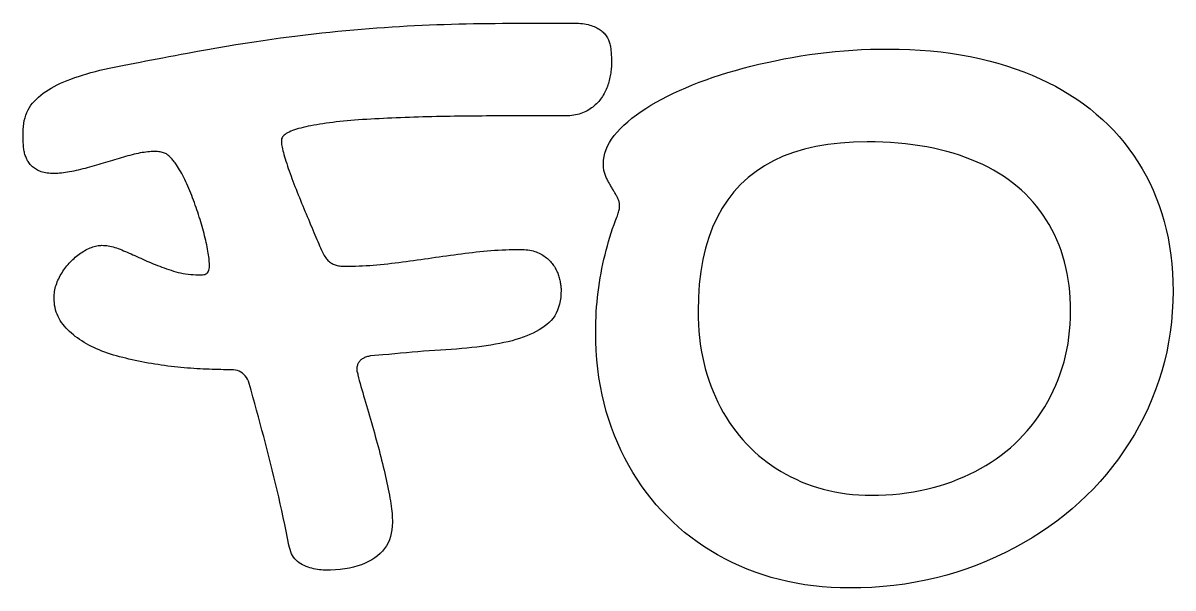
# Model space of a CAD drawing. Header units: millimetres. Extents: x 0 to 54.3, y 0.2 to 27.6.
# Drawn here: x 0.039 to 4.058, y 22.721 to 24.694 of the extents above; entities that cross this region are included whole.
import ezdxf

# ---------------------------------------------------------------- set-up
doc = ezdxf.new("R2010")
doc.units = ezdxf.units.MM

msp = doc.modelspace()

# ---------------------------------------------------------------- linework, layer by layer
for points in [[(0.4983, 24.2456), (0.4926, 24.2455), (0.4867, 24.2453), (0.4807, 24.2449), (0.4746, 24.2443), (0.4683, 24.2436), (0.4618, 24.2427), (0.4552, 24.2417), (0.4485, 24.2405), (0.4416, 24.2391), (0.4345, 24.2376), (0.4273, 24.2359), (0.42, 24.234), (0.4125, 24.2321), (0.405, 24.2301), (0.3975, 24.228), (0.3899, 24.2259), (0.3823, 24.2238), (0.3746, 24.2216), (0.3668, 24.2193), (0.359, 24.217), (0.3512, 24.2147), (0.3433, 24.2123), (0.3354, 24.2098), (0.3274, 24.2073), (0.3194, 24.2048), (0.3114, 24.2024), (0.3034, 24.2), (0.2954, 24.1976), (0.2875, 24.1953), (0.2795, 24.1931), (0.2716, 24.1909), (0.2637, 24.1887), (0.2558, 24.1866), (0.2479, 24.1846), (0.24, 24.1826), (0.2321, 24.1806), (0.2243, 24.1788), (0.2167, 24.1771), (0.2091, 24.1756), (0.2018, 24.1742), (0.1945, 24.173), (0.1874, 24.1719), (0.1804, 24.1711), (0.1736, 24.1703), (0.1669, 24.1698), (0.1603, 24.1694), (0.1538, 24.1691), (0.1475, 24.169), (0.1411, 24.1691), (0.135, 24.1694), (0.129, 24.1699), (0.1233, 24.1705), (0.1178, 24.1714), (0.1126, 24.1724), (0.1076, 24.1736), (0.1028, 24.175), (0.0983, 24.1766), (0.094, 24.1783), (0.0899, 24.1803), (0.0861, 24.1824), (0.0825, 24.1847), (0.079, 24.1871), (0.0757, 24.1896), (0.0726, 24.1922), (0.0696, 24.1949), (0.0668, 24.1978), (0.0641, 24.2007), (0.0616, 24.2038), (0.0592, 24.2069), (0.0571, 24.2102), (0.055, 24.2136), (0.0532, 24.2171), (0.0515, 24.2207), (0.0499, 24.2243), (0.0484, 24.228), (0.047, 24.2318), (0.0458, 24.2355), (0.0447, 24.2394), (0.0437, 24.2433), (0.0429, 24.2472), (0.0422, 24.2512), (0.0416, 24.2552), (0.0411, 24.2593), (0.0407, 24.2634), (0.0404, 24.2676), (0.0402, 24.2717), (0.0399, 24.2758), (0.0397, 24.2798), (0.0395, 24.2839), (0.0394, 24.2879), (0.0392, 24.2919), (0.0391, 24.2959), (0.039, 24.2998), (0.039, 24.3037), (0.039, 24.3076), (0.0389, 24.3115), (0.0392, 24.3226), (0.0401, 24.3334), (0.0414, 24.3438), (0.0434, 24.3538), (0.0459, 24.3635), (0.049, 24.3729), (0.0526, 24.3819), (0.0567, 24.3906), (0.0615, 24.399), (0.0668, 24.4069), (0.0726, 24.4146), (0.079, 24.4219), (0.0859, 24.4289), (0.0933, 24.4358), (0.1012, 24.4424), (0.1096, 24.4489), (0.1184, 24.4552), (0.1277, 24.4613), (0.1376, 24.4672), (0.1478, 24.4729), (0.1586, 24.4785), (0.1699, 24.4838), (0.1816, 24.489), (0.1938, 24.494), (0.2065, 24.4988), (0.2196, 24.5035), (0.2332, 24.5081), (0.2472, 24.5126), (0.2616, 24.5169), (0.2764, 24.5211), (0.2917, 24.5252), (0.3074, 24.5292), (0.3235, 24.5331), (0.3401, 24.5368), (0.3571, 24.5404), (0.3746, 24.5438), (0.3924, 24.5473), (0.4106, 24.5508), (0.4293, 24.5544), (0.4483, 24.558), (0.4676, 24.5617), (0.4874, 24.5654), (0.5076, 24.5693), (0.5281, 24.5731), (0.549, 24.5771), (0.5703, 24.5811), (0.592, 24.5851), (0.614, 24.5893), (0.6488, 24.5957), (0.6831, 24.6018), (0.7168, 24.6077), (0.7501, 24.6134), (0.7828, 24.6188), (0.815, 24.624), (0.8467, 24.6289), (0.878, 24.6336), (0.9087, 24.638), (0.9389, 24.6422), (0.9686, 24.6461), (0.9977, 24.6498), (1.0266, 24.6533), (1.0552, 24.6566), (1.0835, 24.6597), (1.1117, 24.6627), (1.1396, 24.6656), (1.1673, 24.6683), (1.1948, 24.6708), (1.2221, 24.6731), (1.2491, 24.6753), (1.2759, 24.6774), (1.3025, 24.6792), (1.3289, 24.6809), (1.3551, 24.6825), (1.3813, 24.684), (1.4073, 24.6853), (1.4333, 24.6866), (1.4592, 24.6877), (1.4849, 24.6887), (1.5106, 24.6896), (1.5363, 24.6904), (1.5618, 24.6911), (1.5872, 24.6917), (1.6126, 24.6922), (1.6378, 24.6925), (1.6632, 24.6928), (1.6887, 24.6931), (1.7145, 24.6933), (1.7405, 24.6935), (1.7667, 24.6937), (1.7932, 24.6939), (1.8199, 24.694), (1.8468, 24.6941), (1.8739, 24.6942), (1.9012, 24.6943), (1.9288, 24.6943), (1.9566, 24.6943), (1.9647, 24.6942), (1.9726, 24.694), (1.9801, 24.6935), (1.9874, 24.6929), (1.9944, 24.6921), (2.0011, 24.6912), (2.0074, 24.6901), (2.0135, 24.6888), (2.0193, 24.6873), (2.0248, 24.6856), (2.03, 24.6838), (2.0349, 24.6818), (2.0395, 24.6797), (2.044, 24.6775), (2.0482, 24.6752), (2.0522, 24.6727), (2.056, 24.6702), (2.0596, 24.6676), (2.063, 24.6649), (2.0662, 24.6621), (2.0691, 24.6591), (2.0719, 24.6561), (2.0744, 24.653), (2.0767, 24.6498), (2.0789, 24.6465), (2.0809, 24.6431), (2.0827, 24.6397), (2.0845, 24.6361), (2.086, 24.6325), (2.0874, 24.6289), (2.0887, 24.6251), (2.0898, 24.6213), (2.0908, 24.6174), (2.0916, 24.6134), (2.0922, 24.6094), (2.0928, 24.6053), (2.0932, 24.6011), (2.0936, 24.597), (2.0939, 24.5928), (2.0942, 24.5887), (2.0945, 24.5845), (2.0948, 24.5803), (2.095, 24.5762), (2.0951, 24.572), (2.0953, 24.5679), (2.0954, 24.5637), (2.0954, 24.5596), (2.0954, 24.5554), (2.0954, 24.5506), (2.0952, 24.5458), (2.0949, 24.5409), (2.0945, 24.5359), (2.094, 24.5309), (2.0934, 24.5258), (2.0927, 24.5207), (2.0919, 24.5155), (2.0909, 24.5102), (2.0899, 24.5048), (2.0887, 24.4995), (2.0874, 24.494), (2.086, 24.4885), (2.0845, 24.4832), (2.0827, 24.4779), (2.0809, 24.4726), (2.0789, 24.4675), (2.0767, 24.4624), (2.0744, 24.4574), (2.072, 24.4524), (2.0694, 24.4476), (2.0666, 24.4428), (2.0638, 24.4381), (2.0607, 24.4335), (2.0575, 24.4289), (2.0541, 24.4245), (2.0506, 24.4203), (2.0469, 24.4161), (2.043, 24.4122), (2.0389, 24.4083), (2.0347, 24.4046), (2.0302, 24.401), (2.0257, 24.3976), (2.0209, 24.3943), (2.016, 24.3911), (2.0109, 24.3881), (2.0056, 24.3852), (2.0001, 24.3826), (1.9944, 24.3803), (1.9886, 24.3782), (1.9826, 24.3763), (1.9764, 24.3747), (1.97, 24.3733), (1.9634, 24.3722), (1.9566, 24.3714), (1.9497, 24.3707), (1.9425, 24.3704), (1.9352, 24.3702), (1.7927, 24.3702), (1.7784, 24.3702), (1.764, 24.3702), (1.7493, 24.3702), (1.7346, 24.3701), (1.7197, 24.3701), (1.7046, 24.37), (1.6894, 24.3699), (1.674, 24.3699), (1.6585, 24.3697), (1.6429, 24.3696), (1.6271, 24.3695), (1.6111, 24.3694), (1.5951, 24.3692), (1.5791, 24.369), (1.5632, 24.3688), (1.5472, 24.3686), (1.5313, 24.3683), (1.5154, 24.368), (1.4996, 24.3677), (1.4837, 24.3674), (1.4679, 24.367), (1.4521, 24.3666), (1.4364, 24.3662), (1.4206, 24.3658), (1.4049, 24.3653), (1.3894, 24.3648), (1.3739, 24.3643), (1.3586, 24.3637), (1.3434, 24.3631), (1.3283, 24.3625), (1.3132, 24.3618), (1.2984, 24.361), (1.2836, 24.3603), (1.2689, 24.3595), (1.2543, 24.3587), (1.2399, 24.3578), (1.2256, 24.3569), (1.2117, 24.3559), (1.1979, 24.3548), (1.1845, 24.3537), (1.1713, 24.3526), (1.1584, 24.3513), (1.1458, 24.35), (1.1335, 24.3487), (1.1214, 24.3473), (1.1096, 24.3458), (1.098, 24.3443), (1.0868, 24.3426), (1.0758, 24.341), (1.0653, 24.3393), (1.0551, 24.3375), (1.0453, 24.3356), (1.0359, 24.3337), (1.0269, 24.3317), (1.0183, 24.3297), (1.01, 24.3276), (1.0021, 24.3255), (0.9947, 24.3232), (0.9875, 24.321), (0.9808, 24.3186), (0.9746, 24.3162), (0.9689, 24.3137), (0.9637, 24.311), (0.9591, 24.3083), (0.955, 24.3055), (0.9515, 24.3026), (0.9485, 24.2996), (0.946, 24.2965), (0.9441, 24.2932), (0.9427, 24.2899), (0.9419, 24.2865), (0.9417, 24.283), (0.9418, 24.2792), (0.9421, 24.2751), (0.9427, 24.2705), (0.9434, 24.2656), (0.9444, 24.2603), (0.9457, 24.2545), (0.9471, 24.2484), (0.9488, 24.2419), (0.9507, 24.2349), (0.9528, 24.2276), (0.9551, 24.2199), (0.9577, 24.2118), (0.9604, 24.2034), (0.9632, 24.1949), (0.9661, 24.1864), (0.9692, 24.1777), (0.9723, 24.1688), (0.9755, 24.1599), (0.9788, 24.1509), (0.9822, 24.1417), (0.9857, 24.1325), (0.9893, 24.1231), (0.993, 24.1136), (0.9969, 24.1041), (1.0007, 24.0944), (1.0046, 24.0848), (1.0085, 24.0752), (1.0124, 24.0657), (1.0163, 24.0561), (1.0202, 24.0466), (1.0242, 24.0372), (1.0281, 24.0277), (1.0321, 24.0183), (1.0361, 24.0089), (1.04, 23.9995), (1.044, 23.9901), (1.048, 23.9809), (1.0518, 23.9719), (1.0556, 23.9632), (1.0592, 23.9548), (1.0627, 23.9466), (1.0661, 23.9387), (1.0694, 23.931), (1.0725, 23.9236), (1.0756, 23.9165), (1.0785, 23.9096), (1.0814, 23.903), (1.0841, 23.8966), (1.0865, 23.8917), (1.0889, 23.8871), (1.0914, 23.8827), (1.094, 23.8786), (1.0966, 23.8748), (1.0992, 23.8713), (1.1019, 23.868), (1.1047, 23.865), (1.1075, 23.8622), (1.1103, 23.8598), (1.1132, 23.8576), (1.1161, 23.8557), (1.1192, 23.854), (1.1224, 23.8524), (1.1258, 23.851), (1.1294, 23.8497), (1.1332, 23.8486), (1.1371, 23.8477), (1.1412, 23.8469), (1.1454, 23.8462), (1.1499, 23.8457), (1.1545, 23.8453), (1.1593, 23.8451), (1.1642, 23.845), (1.1764, 23.8451), (1.1887, 23.8452), (1.2009, 23.8456), (1.2133, 23.846), (1.2257, 23.8465), (1.2381, 23.8472), (1.2506, 23.848), (1.2631, 23.849), (1.2757, 23.85), (1.2884, 23.8512), (1.301, 23.8525), (1.3138, 23.8539), (1.3266, 23.8554), (1.3393, 23.8569), (1.3521, 23.8585), (1.3649, 23.8601), (1.3777, 23.8618), (1.3906, 23.8635), (1.4034, 23.8652), (1.4163, 23.867), (1.4291, 23.8688), (1.442, 23.8706), (1.4549, 23.8725), (1.4678, 23.8744), (1.4807, 23.8763), (1.4936, 23.8782), (1.5065, 23.88), (1.5194, 23.8818), (1.5323, 23.8836), (1.5453, 23.8853), (1.5582, 23.887), (1.5711, 23.8886), (1.584, 23.8902), (1.5969, 23.8918), (1.6098, 23.8933), (1.6227, 23.8949), (1.6356, 23.8963), (1.6485, 23.8976), (1.6614, 23.8987), (1.6742, 23.8998), (1.6871, 23.9007), (1.6999, 23.9015), (1.7128, 23.9022), (1.7256, 23.9028), (1.7384, 23.9032), (1.7512, 23.9035), (1.764, 23.9037), (1.7767, 23.9038), (1.7837, 23.9036), (1.7905, 23.9033), (1.7971, 23.9028), (1.8035, 23.9021), (1.8097, 23.9011), (1.8157, 23.9), (1.8214, 23.8986), (1.827, 23.897), (1.8323, 23.8952), (1.8374, 23.8932), (1.8423, 23.891), (1.847, 23.8886), (1.8516, 23.886), (1.8559, 23.8834), (1.8601, 23.8806), (1.8642, 23.8777), (1.868, 23.8748), (1.8718, 23.8717), (1.8753, 23.8685), (1.8787, 23.8653), (1.8819, 23.8619), (1.885, 23.8584), (1.8879, 23.8549), (1.8907, 23.8512), (1.8933, 23.8475), (1.8957, 23.8437), (1.8981, 23.8399), (1.9003, 23.8361), (1.9023, 23.8322), (1.9042, 23.8283), (1.906, 23.8244), (1.9077, 23.8204), (1.9092, 23.8163), (1.9106, 23.8123), (1.9118, 23.8082), (1.9129, 23.804), (1.9139, 23.7999), (1.9148, 23.7959), (1.9157, 23.792), (1.9164, 23.7882), (1.917, 23.7845), (1.9176, 23.7809), (1.9181, 23.7774), (1.9185, 23.774), (1.9188, 23.7707), (1.919, 23.7674), (1.9191, 23.7643), (1.9192, 23.7613), (1.9188, 23.7482), (1.9178, 23.7357), (1.916, 23.7238), (1.9136, 23.7123), (1.9105, 23.7015), (1.9067, 23.6912), (1.9022, 23.6815), (1.897, 23.6723), (1.8911, 23.6637), (1.8845, 23.6556), (1.8773, 23.6481), (1.8693, 23.6411), (1.8607, 23.6346), (1.8517, 23.6283), (1.8422, 23.6224), (1.8321, 23.6167), (1.8216, 23.6113), (1.8105, 23.6062), (1.799, 23.6014), (1.787, 23.5968), (1.7745, 23.5926), (1.7615, 23.5886), (1.748, 23.5849), (1.734, 23.5815), (1.7196, 23.5783), (1.7047, 23.5753), (1.6895, 23.5725), (1.6739, 23.5698), (1.658, 23.5673), (1.6416, 23.565), (1.6249, 23.5629), (1.6078, 23.5609), (1.5903, 23.5591), (1.5724, 23.5575), (1.5541, 23.556), (1.5355, 23.5548), (1.5165, 23.5535), (1.4974, 23.5522), (1.4781, 23.5509), (1.4586, 23.5494), (1.4389, 23.5479), (1.4191, 23.5463), (1.399, 23.5446), (1.3788, 23.5429), (1.3584, 23.5411), (1.3377, 23.5392), (1.317, 23.5372), (1.296, 23.5352), (1.2532, 23.5316), (1.2495, 23.531), (1.2458, 23.5302), (1.2423, 23.5293), (1.239, 23.5283), (1.2358, 23.5271), (1.2328, 23.5258), (1.2299, 23.5244), (1.2271, 23.5229), (1.2245, 23.5213), (1.2221, 23.5195), (1.2198, 23.5176), (1.2176, 23.5156), (1.2156, 23.5135), (1.2138, 23.5112), (1.2122, 23.5089), (1.2107, 23.5065), (1.2094, 23.504), (1.2083, 23.5014), (1.2073, 23.4986), (1.2066, 23.4958), (1.206, 23.4929), (1.2055, 23.4899), (1.2053, 23.4868), (1.2052, 23.4836), (1.2052, 23.4827), (1.2052, 23.4818), (1.2053, 23.481), (1.2054, 23.4802), (1.2055, 23.4794), (1.2056, 23.4787), (1.2058, 23.4779), (1.206, 23.4772), (1.2062, 23.4765), (1.2064, 23.4759), (1.2067, 23.4753), (1.207, 23.4746), (1.2072, 23.474), (1.2075, 23.4734), (1.2077, 23.4728), (1.2079, 23.4721), (1.2081, 23.4714), (1.2083, 23.4706), (1.2084, 23.4699), (1.2085, 23.4691), (1.2086, 23.4683), (1.2087, 23.4675), (1.2087, 23.4666), (1.2087, 23.4657), (1.2114, 23.4559), (1.2142, 23.4458), (1.2171, 23.4355), (1.22, 23.4251), (1.223, 23.4145), (1.2261, 23.4037), (1.2292, 23.3927), (1.2325, 23.3815), (1.2358, 23.3701), (1.2392, 23.3585), (1.2426, 23.3468), (1.2461, 23.3349), (1.2497, 23.3229), (1.2532, 23.3109), (1.2566, 23.2989), (1.2601, 23.2869), (1.2635, 23.2749), (1.2668, 23.263), (1.2701, 23.2511), (1.2734, 23.2391), (1.2767, 23.2272), (1.2799, 23.2153), (1.2831, 23.2034), (1.2862, 23.1915), (1.2893, 23.1797), (1.2922, 23.168), (1.2951, 23.1564), (1.298, 23.1449), (1.3007, 23.1334), (1.3033, 23.1221), (1.3059, 23.1109), (1.3083, 23.0998), (1.3107, 23.0887), (1.313, 23.0778), (1.3152, 23.067), (1.3173, 23.0562), (1.3193, 23.0457), (1.3212, 23.0355), (1.3228, 23.0256), (1.3243, 23.0161), (1.3256, 23.0068), (1.3267, 22.9979), (1.3276, 22.9893), (1.3284, 22.9811), (1.329, 22.9731), (1.3295, 22.9655), (1.3297, 22.9582), (1.3298, 22.9512), (1.3294, 22.9378), (1.3281, 22.925), (1.326, 22.9127), (1.323, 22.9009), (1.3191, 22.8897), (1.3145, 22.8791), (1.3089, 22.869), (1.3025, 22.8594), (1.2953, 22.8504), (1.2872, 22.8419), (1.2782, 22.8339), (1.2684, 22.8265), (1.2578, 22.8197), (1.2465, 22.8135), (1.2345, 22.8078), (1.2218, 22.8028), (1.2084, 22.7984), (1.1943, 22.7945), (1.1794, 22.7912), (1.1639, 22.7886), (1.1477, 22.7865), (1.1308, 22.785), (1.1131, 22.7841), (1.0948, 22.7838), (1.088, 22.7839), (1.0812, 22.7843), (1.0745, 22.785), (1.0678, 22.7859), (1.0611, 22.7871), (1.0545, 22.7885), (1.0479, 22.7902), (1.0414, 22.7921), (1.0349, 22.7943), (1.0284, 22.7968), (1.0219, 22.7995), (1.0155, 22.8025), (1.0094, 22.8058), (1.0036, 22.8096), (0.9982, 22.8138), (0.9933, 22.8184), (0.9887, 22.8235), (0.9846, 22.829), (0.9809, 22.8349), (0.9776, 22.8413), (0.9747, 22.8481), (0.9721, 22.8553), (0.9701, 22.863), (0.9684, 22.8711), (0.9636, 22.8953), (0.9587, 22.9195), (0.9537, 22.9437), (0.9486, 22.9677), (0.9434, 22.9916), (0.9381, 23.0155), (0.9327, 23.0393), (0.9272, 23.063), (0.9216, 23.0866), (0.9159, 23.1101), (0.9102, 23.1335), (0.9043, 23.1568), (0.8983, 23.1801), (0.8923, 23.2034), (0.8862, 23.2267), (0.8801, 23.2499), (0.874, 23.2731), (0.8678, 23.2964), (0.8615, 23.3196), (0.8552, 23.3428), (0.8488, 23.366), (0.8424, 23.3892), (0.836, 23.4123), (0.8295, 23.4355), (0.8266, 23.4432), (0.8233, 23.4502), (0.8196, 23.4565), (0.8154, 23.4622), (0.8109, 23.4672), (0.8059, 23.4715), (0.8005, 23.4752), (0.7947, 23.4782), (0.7884, 23.4805), (0.7818, 23.4822), (0.7747, 23.4832), (0.7672, 23.4836), (0.7582, 23.4836), (0.749, 23.4837), (0.7396, 23.4838), (0.7301, 23.4839), (0.7203, 23.4842), (0.7104, 23.4844), (0.7003, 23.4848), (0.69, 23.4851), (0.6795, 23.4856), (0.6689, 23.486), (0.658, 23.4865), (0.647, 23.4871), (0.6358, 23.4878), (0.6247, 23.4885), (0.6134, 23.4893), (0.6022, 23.4903), (0.5909, 23.4913), (0.5795, 23.4925), (0.5682, 23.4937), (0.5568, 23.495), (0.5453, 23.4965), (0.5338, 23.498), (0.5223, 23.4996), (0.5108, 23.5014), (0.4992, 23.5032), (0.4878, 23.5051), (0.4763, 23.5071), (0.465, 23.5092), (0.4537, 23.5113), (0.4424, 23.5136), (0.4313, 23.5159), (0.4202, 23.5184), (0.4091, 23.5209), (0.3981, 23.5235), (0.3872, 23.5262), (0.3763, 23.529), (0.3656, 23.5319), (0.3551, 23.5349), (0.3447, 23.5381), (0.3346, 23.5415), (0.3247, 23.5451), (0.3149, 23.5488), (0.3054, 23.5526), (0.296, 23.5567), (0.2869, 23.5608), (0.2779, 23.5652), (0.2692, 23.5697), (0.2606, 23.5744), (0.2523, 23.5792), (0.2442, 23.5842), (0.2365, 23.5893), (0.229, 23.5945), (0.2217, 23.6), (0.2148, 23.6055), (0.2081, 23.6112), (0.2017, 23.6171), (0.1955, 23.6231), (0.1896, 23.6293), (0.184, 23.6356), (0.1787, 23.642), (0.1737, 23.6486), (0.1692, 23.6555), (0.1651, 23.6625), (0.1614, 23.6697), (0.1582, 23.6771), (0.1553, 23.6847), (0.153, 23.6926), (0.151, 23.7006), (0.1495, 23.7088), (0.1484, 23.7172), (0.1478, 23.7258), (0.1475, 23.7346), (0.1477, 23.7402), (0.148, 23.7459), (0.1486, 23.7515), (0.1493, 23.7571), (0.1503, 23.7626), (0.1516, 23.7682), (0.153, 23.7738), (0.1547, 23.7793), (0.1566, 23.7848), (0.1587, 23.7904), (0.161, 23.7959), (0.1636, 23.8014), (0.1663, 23.8068), (0.1692, 23.8122), (0.1721, 23.8174), (0.1752, 23.8225), (0.1785, 23.8276), (0.1818, 23.8325), (0.1853, 23.8374), (0.1889, 23.8421), (0.1926, 23.8468), (0.1965, 23.8513), (0.2004, 23.8558), (0.2045, 23.8601), (0.2087, 23.8644), (0.213, 23.8685), (0.2173, 23.8724), (0.2216, 23.8763), (0.2261, 23.8799), (0.2306, 23.8835), (0.2351, 23.8869), (0.2397, 23.8902), (0.2444, 23.8933), (0.2492, 23.8964), (0.254, 23.8992), (0.2588, 23.902), (0.2637, 23.9045), (0.2686, 23.9069), (0.2734, 23.909), (0.2781, 23.9109), (0.2829, 23.9125), (0.2875, 23.914), (0.2922, 23.9152), (0.2968, 23.9162), (0.3014, 23.917), (0.3059, 23.9176), (0.3104, 23.9179), (0.3149, 23.918), (0.3203, 23.9179), (0.3257, 23.9176), (0.3313, 23.917), (0.3369, 23.9162), (0.3426, 23.9152), (0.3483, 23.914), (0.3541, 23.9125), (0.36, 23.9109), (0.366, 23.909), (0.372, 23.9069), (0.3782, 23.9045), (0.3844, 23.902), (0.3906, 23.8993), (0.397, 23.8965), (0.4034, 23.8937), (0.4099, 23.8909), (0.4164, 23.888), (0.4231, 23.8851), (0.4298, 23.8821), (0.4366, 23.879), (0.4434, 23.8759), (0.4504, 23.8728), (0.4574, 23.8696), (0.4645, 23.8664), (0.4716, 23.8631), (0.4789, 23.8599), (0.4862, 23.8568), (0.4937, 23.8537), (0.5012, 23.8507), (0.5088, 23.8477), (0.5165, 23.8447), (0.5242, 23.8418), (0.5321, 23.839), (0.54, 23.8362), (0.5481, 23.8334), (0.5562, 23.8308), (0.5644, 23.8282), (0.5727, 23.8259), (0.5812, 23.8237), (0.5897, 23.8218), (0.5984, 23.8202), (0.6071, 23.8187), (0.616, 23.8175), (0.625, 23.8165), (0.6341, 23.8157), (0.6433, 23.8152), (0.6527, 23.8148), (0.6621, 23.8147), (0.6667, 23.8149), (0.6708, 23.8156), (0.6746, 23.8166), (0.6779, 23.8181), (0.6809, 23.82), (0.6835, 23.8223), (0.6857, 23.825), (0.6874, 23.8282), (0.6888, 23.8318), (0.6898, 23.8357), (0.6904, 23.8402), (0.6906, 23.845), (0.6905, 23.8499), (0.6903, 23.855), (0.69, 23.8604), (0.6895, 23.866), (0.6889, 23.8718), (0.6882, 23.8779), (0.6873, 23.8843), (0.6863, 23.8909), (0.6851, 23.8977), (0.6838, 23.9048), (0.6824, 23.9122), (0.6808, 23.9198), (0.6791, 23.9275), (0.6774, 23.9353), (0.6755, 23.9432), (0.6736, 23.9511), (0.6716, 23.9591), (0.6695, 23.9672), (0.6673, 23.9753), (0.665, 23.9835), (0.6626, 23.9917), (0.6602, 24), (0.6576, 24.0084), (0.655, 24.0168), (0.6523, 24.0253), (0.6495, 24.0337), (0.6467, 24.0421), (0.6438, 24.0504), (0.6409, 24.0588), (0.6379, 24.0671), (0.6348, 24.0754), (0.6317, 24.0837), (0.6285, 24.0919), (0.6252, 24.1002), (0.6219, 24.1084), (0.6185, 24.1165), (0.6151, 24.1246), (0.6116, 24.1324), (0.6081, 24.1401), (0.6045, 24.1475), (0.601, 24.1547), (0.5974, 24.1617), (0.5937, 24.1685), (0.59, 24.1751), (0.5863, 24.1815), (0.5825, 24.1876), (0.5787, 24.1936), (0.5749, 24.1993), (0.5725, 24.2028), (0.5701, 24.2062), (0.5677, 24.2094), (0.5653, 24.2126), (0.5628, 24.2156), (0.5604, 24.2185), (0.558, 24.2212), (0.5555, 24.2238), (0.553, 24.2264), (0.5505, 24.2287), (0.548, 24.231), (0.5455, 24.2331), (0.5429, 24.2351), (0.54, 24.237), (0.5369, 24.2386), (0.5335, 24.2401), (0.5299, 24.2414), (0.5261, 24.2425), (0.5221, 24.2434), (0.5178, 24.2442), (0.5133, 24.2448), (0.5085, 24.2453), (0.5035, 24.2455), (0.4983, 24.2456)], [(2.9269, 22.7215), (2.8948, 22.7219), (2.8631, 22.7233), (2.8318, 22.7256), (2.801, 22.7288), (2.7706, 22.7329), (2.7406, 22.738), (2.7111, 22.7439), (2.682, 22.7508), (2.6533, 22.7585), (2.6251, 22.7672), (2.5973, 22.7768), (2.5699, 22.7874), (2.5431, 22.7987), (2.5169, 22.8108), (2.4913, 22.8236), (2.4664, 22.8371), (2.4421, 22.8514), (2.4184, 22.8664), (2.3953, 22.8821), (2.3729, 22.8986), (2.3511, 22.9157), (2.3299, 22.9336), (2.3094, 22.9523), (2.2895, 22.9717), (2.2703, 22.9917), (2.2518, 23.0124), (2.234, 23.0337), (2.2169, 23.0556), (2.2005, 23.0782), (2.1849, 23.1014), (2.17, 23.1252), (2.1558, 23.1497), (2.1423, 23.1748), (2.1295, 23.2005), (2.1175, 23.2269), (2.1061, 23.2539), (2.0956, 23.2814), (2.086, 23.3094), (2.0773, 23.3379), (2.0695, 23.3668), (2.0627, 23.3962), (2.0567, 23.4261), (2.0517, 23.4565), (2.0476, 23.4873), (2.0444, 23.5186), (2.0421, 23.5504), (2.0407, 23.5826), (2.0402, 23.6153), (2.0404, 23.6331), (2.0408, 23.6507), (2.0414, 23.6682), (2.0423, 23.6856), (2.0435, 23.7029), (2.0449, 23.7201), (2.0466, 23.7372), (2.0485, 23.7542), (2.0508, 23.771), (2.0532, 23.7878), (2.0559, 23.8044), (2.0589, 23.821), (2.0621, 23.8373), (2.0655, 23.8535), (2.0691, 23.8695), (2.0729, 23.8854), (2.0768, 23.901), (2.081, 23.9164), (2.0853, 23.9317), (2.0898, 23.9468), (2.0945, 23.9617), (2.0994, 23.9764), (2.1044, 23.9909), (2.1097, 24.0052), (2.1119, 24.0107), (2.114, 24.016), (2.1159, 24.0209), (2.1176, 24.0256), (2.1191, 24.03), (2.1204, 24.0342), (2.1214, 24.038), (2.1223, 24.0416), (2.123, 24.045), (2.1235, 24.048), (2.1238, 24.0508), (2.1239, 24.0533), (2.1239, 24.0563), (2.1237, 24.0592), (2.1234, 24.0621), (2.1229, 24.065), (2.1224, 24.0678), (2.1217, 24.0707), (2.1209, 24.0735), (2.12, 24.0763), (2.1189, 24.079), (2.1177, 24.0818), (2.1164, 24.0845), (2.115, 24.0871), (2.1135, 24.0898), (2.112, 24.0925), (2.1105, 24.0953), (2.1089, 24.098), (2.1073, 24.1008), (2.1057, 24.1036), (2.104, 24.1064), (2.1024, 24.1093), (2.1007, 24.1122), (2.0989, 24.1151), (2.0972, 24.118), (2.0954, 24.121), (2.0937, 24.124), (2.0919, 24.127), (2.0902, 24.13), (2.0885, 24.133), (2.0868, 24.1361), (2.0852, 24.1392), (2.0836, 24.1424), (2.082, 24.1455), (2.0804, 24.1487), (2.0789, 24.1519), (2.0773, 24.1551), (2.0758, 24.1584), (2.0744, 24.1617), (2.0731, 24.165), (2.072, 24.1685), (2.0709, 24.172), (2.07, 24.1756), (2.0692, 24.1793), (2.0685, 24.183), (2.0679, 24.1869), (2.0675, 24.1907), (2.0672, 24.1947), (2.067, 24.1988), (2.0669, 24.2029), (2.0675, 24.2153), (2.0693, 24.2277), (2.0723, 24.2401), (2.0764, 24.2524), (2.0818, 24.2647), (2.0883, 24.277), (2.096, 24.2892), (2.1049, 24.3014), (2.115, 24.3135), (2.1263, 24.3257), (2.1388, 24.3377), (2.1524, 24.3498), (2.167, 24.3617), (2.1824, 24.3734), (2.1986, 24.3848), (2.2155, 24.3961), (2.2332, 24.4071), (2.2517, 24.4179), (2.2709, 24.4284), (2.2909, 24.4388), (2.3117, 24.4489), (2.3332, 24.4588), (2.3555, 24.4685), (2.3785, 24.478), (2.4022, 24.4872), (2.4265, 24.4961), (2.4512, 24.5047), (2.4765, 24.513), (2.5022, 24.521), (2.5285, 24.5287), (2.5554, 24.5361), (2.5827, 24.5433), (2.6106, 24.5501), (2.6389, 24.5566), (2.6678, 24.5628), (2.6972, 24.5688), (2.727, 24.5743), (2.7568, 24.5794), (2.7868, 24.584), (2.8169, 24.5881), (2.8472, 24.5917), (2.8775, 24.5948), (2.908, 24.5975), (2.9386, 24.5996), (2.9693, 24.6013), (3.0002, 24.6025), (3.0312, 24.6033), (3.0622, 24.6035), (3.1002, 24.6031), (3.1375, 24.6019), (3.1743, 24.5998), (3.2103, 24.597), (3.2458, 24.5933), (3.2806, 24.5888), (3.3148, 24.5835), (3.3483, 24.5774), (3.3812, 24.5704), (3.4135, 24.5627), (3.4452, 24.5541), (3.4762, 24.5447), (3.5065, 24.5346), (3.5361, 24.5237), (3.5649, 24.5122), (3.5929, 24.4999), (3.6202, 24.487), (3.6467, 24.4733), (3.6724, 24.4589), (3.6974, 24.4438), (3.7216, 24.4281), (3.745, 24.4116), (3.7677, 24.3944), (3.7896, 24.3765), (3.8107, 24.3579), (3.831, 24.3387), (3.8504, 24.3188), (3.869, 24.2982), (3.8868, 24.277), (3.9038, 24.2552), (3.9199, 24.2327), (3.9352, 24.2095), (3.9497, 24.1857), (3.9633, 24.1612), (3.9761, 24.1361), (3.9881, 24.1103), (3.9992, 24.0839), (4.0093, 24.057), (4.0185, 24.0295), (4.0267, 24.0015), (4.0339, 23.9729), (4.0402, 23.9438), (4.0455, 23.9142), (4.0498, 23.884), (4.0532, 23.8532), (4.0556, 23.8219), (4.0571, 23.7901), (4.0576, 23.7578), (4.0569, 23.7215), (4.0551, 23.6856), (4.0521, 23.6501), (4.0479, 23.615), (4.0424, 23.5803), (4.0357, 23.5461), (4.0279, 23.5122), (4.0188, 23.4788), (4.0085, 23.4458), (3.997, 23.4131), (3.9842, 23.3809), (3.9703, 23.3491), (3.9553, 23.3179), (3.9394, 23.2873), (3.9226, 23.2575), (3.9049, 23.2283), (3.8863, 23.1999), (3.8668, 23.1722), (3.8464, 23.1452), (3.8251, 23.1188), (3.8029, 23.0932), (3.7798, 23.0683), (3.7558, 23.0441), (3.7308, 23.0206), (3.7051, 22.9979), (3.6786, 22.976), (3.6513, 22.9549), (3.6233, 22.9346), (3.5945, 22.9151), (3.565, 22.8964), (3.5347, 22.8786), (3.5037, 22.8616), (3.4719, 22.8453), (3.4394, 22.83), (3.4061, 22.8154), (3.3721, 22.8016), (3.3374, 22.7888), (3.3023, 22.7771), (3.2668, 22.7666), (3.2308, 22.7571), (3.1944, 22.7488), (3.1575, 22.7415), (3.1202, 22.7354), (3.0824, 22.7304), (3.0442, 22.7265), (3.0056, 22.7237), (2.9665, 22.722), (2.9269, 22.7215)], [(3.6997, 23.6883), (3.6993, 23.7113), (3.6983, 23.7338), (3.6967, 23.756), (3.6943, 23.7777), (3.6913, 23.7991), (3.6877, 23.8201), (3.6833, 23.8406), (3.6783, 23.8608), (3.6726, 23.8806), (3.6663, 23.9), (3.6593, 23.919), (3.6516, 23.9376), (3.6433, 23.9557), (3.6344, 23.9734), (3.6249, 23.9906), (3.6148, 24.0073), (3.6041, 24.0235), (3.5928, 24.0393), (3.581, 24.0546), (3.5685, 24.0693), (3.5555, 24.0836), (3.5418, 24.0975), (3.5276, 24.1108), (3.5127, 24.1236), (3.4973, 24.136), (3.4813, 24.1479), (3.4647, 24.1593), (3.4475, 24.1701), (3.4298, 24.1805), (3.4115, 24.1904), (3.3925, 24.1998), (3.373, 24.2087), (3.353, 24.2171), (3.3323, 24.225), (3.3111, 24.2325), (3.2893, 24.2394), (3.2669, 24.2458), (3.2441, 24.2516), (3.2208, 24.2569), (3.197, 24.2616), (3.1727, 24.2658), (3.1479, 24.2694), (3.1227, 24.2725), (3.097, 24.275), (3.0708, 24.2769), (3.0441, 24.2783), (3.0169, 24.2792), (2.9892, 24.2794), (2.9413, 24.2784), (2.8954, 24.2753), (2.8514, 24.2701), (2.8095, 24.2629), (2.7696, 24.2536), (2.7317, 24.2423), (2.6959, 24.2289), (2.662, 24.2134), (2.6302, 24.1958), (2.6004, 24.1762), (2.5726, 24.1545), (2.5468, 24.1308), (2.523, 24.105), (2.5014, 24.0772), (2.4817, 24.0474), (2.4642, 24.0155), (2.4487, 23.9817), (2.4353, 23.9458), (2.4239, 23.9079), (2.4146, 23.868), (2.4074, 23.8261), (2.4022, 23.7822), (2.3992, 23.7363), (2.3981, 23.6883), (2.3984, 23.6647), (2.3994, 23.6415), (2.4009, 23.6186), (2.4031, 23.596), (2.4058, 23.5738), (2.4092, 23.5519), (2.4133, 23.5303), (2.4179, 23.5091), (2.4232, 23.4882), (2.429, 23.4676), (2.4355, 23.4474), (2.4426, 23.4275), (2.4503, 23.408), (2.4585, 23.3889), (2.4671, 23.3704), (2.4763, 23.3523), (2.4859, 23.3347), (2.496, 23.3175), (2.5067, 23.3008), (2.5178, 23.2846), (2.5294, 23.2689), (2.5415, 23.2536), (2.5542, 23.2388), (2.5673, 23.2245), (2.5808, 23.2107), (2.5948, 23.1973), (2.6093, 23.1845), (2.6241, 23.1723), (2.6394, 23.1605), (2.6552, 23.1493), (2.6713, 23.1385), (2.6879, 23.1283), (2.705, 23.1187), (2.7224, 23.1095), (2.7403, 23.1009), (2.7587, 23.0927), (2.7774, 23.0852), (2.7964, 23.0783), (2.8157, 23.0721), (2.8353, 23.0665), (2.8553, 23.0616), (2.8755, 23.0573), (2.8961, 23.0537), (2.9169, 23.0508), (2.9381, 23.0485), (2.9596, 23.0469), (2.9814, 23.0459), (3.0035, 23.0455), (3.0288, 23.0459), (3.0538, 23.0469), (3.0785, 23.0485), (3.1028, 23.0508), (3.1268, 23.0537), (3.1504, 23.0573), (3.1737, 23.0616), (3.1966, 23.0665), (3.2192, 23.0721), (3.2414, 23.0783), (3.2633, 23.0852), (3.2848, 23.0927), (3.3059, 23.1009), (3.3265, 23.1095), (3.3466, 23.1187), (3.3662, 23.1284), (3.3853, 23.1387), (3.4039, 23.1495), (3.422, 23.1608), (3.4395, 23.1727), (3.4566, 23.185), (3.4731, 23.198), (3.4892, 23.2114), (3.5047, 23.2254), (3.5197, 23.2399), (3.5342, 23.2548), (3.5481, 23.2702), (3.5614, 23.286), (3.5742, 23.3023), (3.5864, 23.3191), (3.5981, 23.3363), (3.6092, 23.354), (3.6197, 23.3721), (3.6297, 23.3907), (3.6392, 23.4097), (3.648, 23.4292), (3.6563, 23.4491), (3.6638, 23.4693), (3.6706, 23.4898), (3.6767, 23.5107), (3.6821, 23.5318), (3.6868, 23.5532), (3.6907, 23.575), (3.6939, 23.597), (3.6964, 23.6194), (3.6982, 23.642), (3.6993, 23.665), (3.6997, 23.6883)]]:
    msp.add_lwpolyline(points, close=True)

doc.saveas('drawing.dxf')
